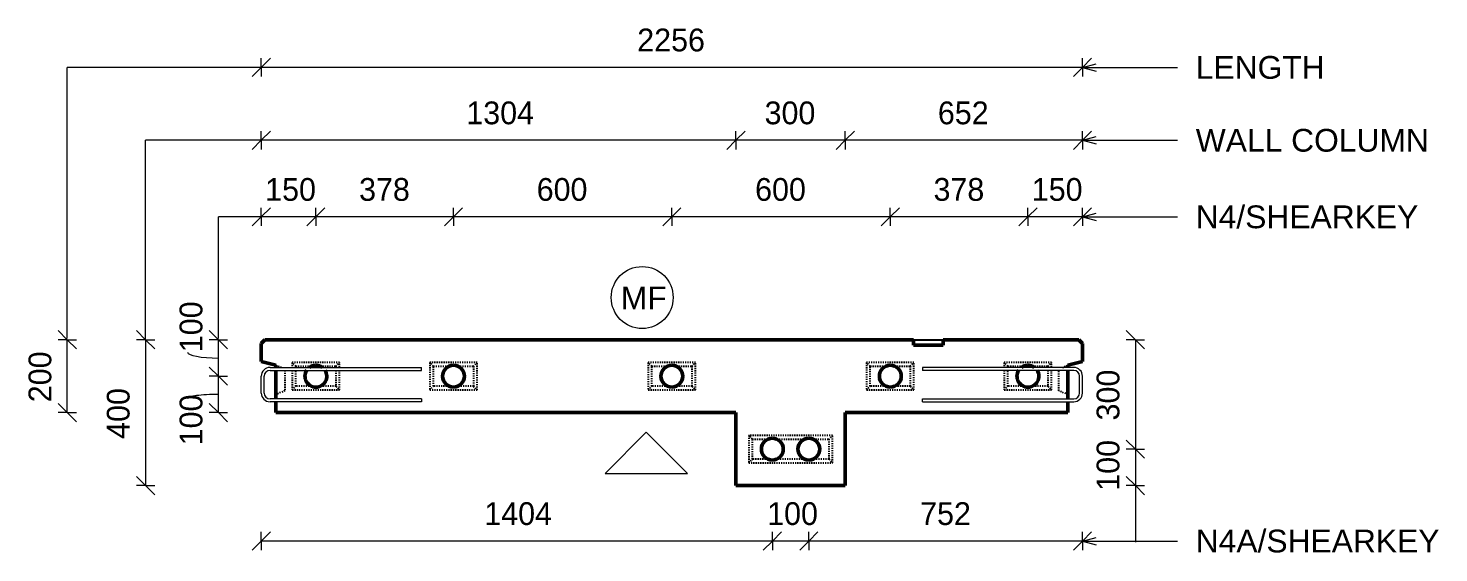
# Model space of a CAD drawing. Header units: millimetres. Extents: x 4870 to 25622, y 804 to 18539.
# Drawn here: x 4870 to 8745, y 12529 to 13968 of the extents above; entities that cross this region are included whole.
import ezdxf

# ---------------------------------------------------------------- set-up
doc = ezdxf.new("R2010")
doc.units = ezdxf.units.MM
doc.linetypes.add('Dash', pattern=[6.36, 3.18, -3.18])
for name, color, linetype, lineweight in [('A-ANNO-DIMS', 211, 'Continuous', 9), ('A-ANNO-DIMS-25', 211, 'Continuous', 9), ('A-DETL-MBND', 5, 'Continuous', 18), ('A-DETL-THIN', 151, 'Continuous', 18), ('A-WALL', 113, 'Continuous', 25), ('A-WALL-HDLN', 110, 'Dash', 25), ('G-ANNO-TEXT', 231, 'Continuous', 9), ('S-RBAR', 171, 'Continuous', 18)]:
    doc.layers.add(name, color=color, linetype=linetype, lineweight=lineweight)
doc.styles.add('Arial', font='arial.ttf', dxfattribs={"height": 62.5})
doc.styles.add('Nirmala UI Semilight', font='NirmalaS.ttf', dxfattribs={"height": 62.5})
doc.dimstyles.new('Arrow_Filled_-_2_5_NI_UI', dxfattribs={"dimscale": 304.8, "dimtxt": 65.460247, "dimasz": 0.164042, "dimexe": 0.082021, "dimexo": 0.0625, "dimgap": 0.082021, "dimtad": 1, "dimdec": 0, "dimzin": 0, "dimdsep": 46, "dimtxsty": 'Nirmala UI Semilight', "dimblk1": 'OBLIQUE', "dimblk2": 'OBLIQUE', "dimsah": 1, "dimcen": 0.09, "dimazin": 0, "dimtfac": 1, "dimtdec": 4, "dimtix": 1, "dimtmove": 0, "dimatfit": 3, "dimfxl": 0.082021, "dimfxlon": 1, "dimtvp": 1, "dimtolj": 1, "dimtzin": 0, "dimarcsym": 2})
doc.dimstyles.new('Arrow_Filled_-_2_5_NI_UI_1', dxfattribs={"dimscale": 304.8, "dimtxt": 65.460247, "dimasz": 0.164042, "dimexe": 0.082021, "dimexo": 0.0625, "dimgap": 0.082021, "dimtad": 1, "dimdec": 0, "dimzin": 0, "dimdsep": 46, "dimtxsty": 'Nirmala UI Semilight', "dimblk1": 'OBLIQUE', "dimblk2": 'OBLIQUE', "dimsah": 1, "dimcen": 0.09, "dimazin": 0, "dimtfac": 1, "dimtdec": 4, "dimtix": 1, "dimtmove": 1, "dimatfit": 3, "dimfxl": 0.082021, "dimfxlon": 1, "dimtvp": 1, "dimtolj": 1, "dimtzin": 0, "dimarcsym": 2})

# ---------------------------------------------------------------- blocks, each defined once
blk = doc.blocks.new('DIMBLOCK1-Elevation Top')
at = {"layer": 'A-ANNO-DIMS-25'}
for p, q in [((7616.6, 13451), (7591.6, 13426)), ((7616.6, 13451), (7641.6, 13476)), ((7616.6, 13451), (7616.6, 13476)), ((7766.6, 13451), (7616.6, 13451)), ((7616.6, 13451), (7616.6, 13426)), ((7766.6, 13451), (7741.6, 13426)), ((7766.6, 13451), (7791.6, 13476)), ((7766.6, 13451), (7766.6, 13476)), ((7766.6, 13451), (7766.6, 13426))]:
    blk.add_line(p, q, dxfattribs=at)
at = {"layer": 'A-ANNO-DIMS-25', "color": 0, "insert": (7627.3, 13557.5), "char_height": 62.5, "width": 154.248, "attachment_point": 1, "line_spacing_factor": 1.142579, "style": 'Nirmala UI Semilight'}
blk.add_mtext('150', dxfattribs=at)
blk = doc.blocks.new('_Oblique')
at = {"color": 0, "linetype": 'ByBlock', "lineweight": -2}
blk.add_line((-0.5, -0.5), (0.5, 0.5), dxfattribs=at)
blk = doc.blocks.new('DIMBLOCK2-Elevation Top')
at = {"layer": 'A-ANNO-DIMS-25'}
for p, q in [((7238.6, 13451), (7213.6, 13426)), ((7238.6, 13451), (7263.6, 13476)), ((7238.6, 13451), (7238.6, 13476)), ((7616.6, 13451), (7238.6, 13451)), ((7238.6, 13451), (7238.6, 13426)), ((7616.6, 13451), (7591.6, 13426)), ((7616.6, 13451), (7641.6, 13476)), ((7616.6, 13451), (7616.6, 13476)), ((7616.6, 13451), (7616.6, 13426))]:
    blk.add_line(p, q, dxfattribs=at)
at = {"layer": 'A-ANNO-DIMS-25', "color": 0, "insert": (7357.3, 13557.5), "char_height": 62.5, "width": 168.53, "attachment_point": 1, "line_spacing_factor": 1.142579, "style": 'Nirmala UI Semilight'}
blk.add_mtext('378', dxfattribs=at)
blk = doc.blocks.new('DIMBLOCK3-Elevation Top')
at = {"layer": 'A-ANNO-DIMS-25'}
for p, q in [((6638.6, 13451), (6613.6, 13426)), ((6638.6, 13451), (6663.6, 13476)), ((6638.6, 13451), (6638.6, 13476)), ((7238.6, 13451), (6638.6, 13451)), ((6638.6, 13451), (6638.6, 13426)), ((7238.6, 13451), (7213.6, 13426)), ((7238.6, 13451), (7263.6, 13476)), ((7238.6, 13451), (7238.6, 13476)), ((7238.6, 13451), (7238.6, 13426))]:
    blk.add_line(p, q, dxfattribs=at)
at = {"layer": 'A-ANNO-DIMS-25', "color": 0, "insert": (6867.2, 13557.5), "char_height": 62.5, "width": 171.387, "attachment_point": 1, "line_spacing_factor": 1.142579, "style": 'Nirmala UI Semilight'}
blk.add_mtext('600', dxfattribs=at)
blk = doc.blocks.new('DIMBLOCK4-Elevation Top')
at = {"layer": 'A-ANNO-DIMS-25'}
for p, q in [((6038.6, 13451), (6013.6, 13426)), ((6038.6, 13451), (6063.6, 13476)), ((6038.6, 13451), (6038.6, 13476)), ((6638.6, 13451), (6038.6, 13451)), ((6038.6, 13451), (6038.6, 13426)), ((6638.6, 13451), (6613.6, 13426)), ((6638.6, 13451), (6663.6, 13476)), ((6638.6, 13451), (6638.6, 13476)), ((6638.6, 13451), (6638.6, 13426))]:
    blk.add_line(p, q, dxfattribs=at)
at = {"layer": 'A-ANNO-DIMS-25', "color": 0, "insert": (6267.2, 13557.5), "char_height": 62.5, "width": 171.387, "attachment_point": 1, "line_spacing_factor": 1.142579, "style": 'Nirmala UI Semilight'}
blk.add_mtext('600', dxfattribs=at)
blk = doc.blocks.new('DIMBLOCK5-Elevation Top')
at = {"layer": 'A-ANNO-DIMS-25'}
for p, q in [((5660.6, 13451), (5635.6, 13426)), ((5660.6, 13451), (5685.6, 13476)), ((5660.6, 13451), (5660.6, 13476)), ((6038.6, 13451), (5660.6, 13451)), ((5660.6, 13451), (5660.6, 13426)), ((6038.6, 13451), (6013.6, 13426)), ((6038.6, 13451), (6063.6, 13476)), ((6038.6, 13451), (6038.6, 13476)), ((6038.6, 13451), (6038.6, 13426))]:
    blk.add_line(p, q, dxfattribs=at)
at = {"layer": 'A-ANNO-DIMS-25', "color": 0, "insert": (5779.3, 13557.5), "char_height": 62.5, "width": 168.53, "attachment_point": 1, "line_spacing_factor": 1.142579, "style": 'Nirmala UI Semilight'}
blk.add_mtext('378', dxfattribs=at)
blk = doc.blocks.new('DIMBLOCK6-Elevation Top')
at = {"layer": 'A-ANNO-DIMS-25'}
for p, q in [((5510.6, 13451), (5485.6, 13426)), ((5510.6, 13451), (5535.6, 13476)), ((5510.6, 13451), (5510.6, 13476)), ((5660.6, 13451), (5510.6, 13451)), ((5510.6, 13451), (5510.6, 13426)), ((5660.6, 13451), (5635.6, 13426)), ((5660.6, 13451), (5685.6, 13476)), ((5660.6, 13451), (5660.6, 13476)), ((5660.6, 13451), (5660.6, 13426))]:
    blk.add_line(p, q, dxfattribs=at)
at = {"layer": 'A-ANNO-DIMS-25', "color": 0, "insert": (5521.3, 13557.5), "char_height": 62.5, "width": 154.248, "attachment_point": 1, "line_spacing_factor": 1.142579, "style": 'Nirmala UI Semilight'}
blk.add_mtext('150', dxfattribs=at)
blk = doc.blocks.new('DIMBLOCK7-Elevation Top')
at = {"layer": 'A-ANNO-DIMS-25'}
for p, q in [((5510.6, 13861), (5535.6, 13886)), ((5510.6, 13861), (5510.6, 13886)), ((7766.6, 13861), (7791.6, 13886)), ((7766.6, 13861), (7766.6, 13886)), ((5510.6, 13861), (5485.6, 13836)), ((7766.6, 13861), (5510.6, 13861)), ((5510.6, 13861), (5510.6, 13836)), ((7766.6, 13861), (7741.6, 13836)), ((7766.6, 13861), (7766.6, 13836))]:
    blk.add_line(p, q, dxfattribs=at)
at = {"layer": 'A-ANNO-DIMS-25', "color": 0, "insert": (6543.4, 13967.5), "char_height": 62.5, "width": 228.516, "attachment_point": 1, "line_spacing_factor": 1.142579, "style": 'Nirmala UI Semilight'}
blk.add_mtext('2256', dxfattribs=at)
blk = doc.blocks.new('DIMBLOCK8-Elevation Top')
at = {"layer": 'A-ANNO-DIMS-25'}
for p, q in [((4977.8, 13113.8), (4952.8, 13138.8)), ((4977.8, 13113.8), (4952.8, 13113.8)), ((4977.8, 12913.8), (4977.8, 13113.8)), ((4977.8, 13113.8), (5002.8, 13088.8)), ((4977.8, 13113.8), (5002.8, 13113.8)), ((4977.8, 12913.8), (4952.8, 12938.8)), ((4977.8, 12913.8), (4952.8, 12913.8)), ((4977.8, 12913.8), (5002.8, 12888.8)), ((4977.8, 12913.8), (5002.8, 12913.8))]:
    blk.add_line(p, q, dxfattribs=at)
at = {"layer": 'A-ANNO-DIMS-25', "color": 0, "insert": (4871.3, 12942.4), "char_height": 62.5, "width": 171.387, "attachment_point": 1, "rotation": 90, "line_spacing_factor": 1.142579, "style": 'Nirmala UI Semilight'}
blk.add_mtext('200', dxfattribs=at)
blk = doc.blocks.new('DIMBLOCK9-Elevation Top')
at = {"layer": 'A-ANNO-DIMS-25'}
for p, q in [((5392.8, 13013.8), (5367.8, 13038.8)), ((5392.8, 13013.8), (5367.8, 13013.8)), ((5392.8, 12913.8), (5392.8, 13013.8)), ((5392.8, 13013.8), (5417.8, 12988.8)), ((5392.8, 13013.8), (5417.8, 13013.8)), ((5392.8, 12913.8), (5367.8, 12938.8)), ((5392.8, 12913.8), (5367.8, 12913.8)), ((5392.8, 12913.8), (5417.8, 12888.8)), ((5392.8, 12913.8), (5417.8, 12913.8))]:
    blk.add_line(p, q, dxfattribs=at)
blk.add_ellipse((5392.8, 12952.6), major_axis=(84.5, 0), ratio=0.132307, start_param=1.570796, end_param=3.141593, dxfattribs=at)
at = {"layer": 'A-ANNO-DIMS-25', "color": 0, "insert": (5286.3, 12824.1), "char_height": 62.5, "width": 154.248, "attachment_point": 1, "rotation": 90, "line_spacing_factor": 1.142579, "style": 'Nirmala UI Semilight'}
blk.add_mtext('100', dxfattribs=at)
blk = doc.blocks.new('DIMBLOCK10-Elevation Top')
at = {"layer": 'A-ANNO-DIMS-25'}
for p, q in [((5392.8, 13113.8), (5367.8, 13138.8)), ((5392.8, 13113.8), (5367.8, 13113.8)), ((5392.8, 13013.8), (5392.8, 13113.8)), ((5392.8, 13113.8), (5417.8, 13088.8)), ((5392.8, 13113.8), (5417.8, 13113.8)), ((5392.8, 13013.8), (5367.8, 13038.8)), ((5392.8, 13013.8), (5367.8, 13013.8)), ((5392.8, 13013.8), (5417.8, 12988.8)), ((5392.8, 13013.8), (5417.8, 13013.8))]:
    blk.add_line(p, q, dxfattribs=at)
blk.add_ellipse((5392.8, 13079.7), major_axis=(84.5, 0), ratio=0.188517, start_param=3.141593, end_param=4.712389, dxfattribs=at)
at = {"layer": 'A-ANNO-DIMS-25', "color": 0, "insert": (5286.3, 13079.7), "char_height": 62.5, "width": 154.248, "attachment_point": 1, "rotation": 90, "line_spacing_factor": 1.142579, "style": 'Nirmala UI Semilight'}
blk.add_mtext('100', dxfattribs=at)
blk = doc.blocks.new('DIMBLOCK11-Elevation Top')
at = {"layer": 'A-ANNO-DIMS-25'}
for p, q in [((7014.8, 12561.5), (6989.8, 12536.5)), ((7014.8, 12561.5), (7039.8, 12586.5)), ((7014.8, 12561.5), (7014.8, 12586.5)), ((7766.6, 12561.5), (7014.8, 12561.5)), ((7014.8, 12561.5), (7014.8, 12536.5)), ((7766.6, 12561.5), (7741.6, 12536.5)), ((7766.6, 12561.5), (7791.6, 12586.5)), ((7766.6, 12561.5), (7766.6, 12586.5)), ((7766.6, 12561.5), (7766.6, 12536.5))]:
    blk.add_line(p, q, dxfattribs=at)
at = {"layer": 'A-ANNO-DIMS-25', "color": 0, "insert": (7320.5, 12668.1), "char_height": 62.5, "width": 168.53, "attachment_point": 1, "line_spacing_factor": 1.142579, "style": 'Nirmala UI Semilight'}
blk.add_mtext('752', dxfattribs=at)
blk = doc.blocks.new('DIMBLOCK12-Elevation Top')
at = {"layer": 'A-ANNO-DIMS-25'}
for p, q in [((6914.6, 12561.5), (6889.6, 12536.5)), ((6914.6, 12561.5), (6939.6, 12586.5)), ((6914.6, 12561.5), (6914.6, 12586.5)), ((7014.8, 12561.5), (6914.6, 12561.5)), ((6914.6, 12561.5), (6914.6, 12536.5)), ((7014.8, 12561.5), (6989.8, 12536.5)), ((7014.8, 12561.5), (7039.8, 12586.5)), ((7014.8, 12561.5), (7014.8, 12586.5)), ((7014.8, 12561.5), (7014.8, 12536.5))]:
    blk.add_line(p, q, dxfattribs=at)
at = {"layer": 'A-ANNO-DIMS-25', "color": 0, "insert": (6900.4, 12668.1), "char_height": 62.5, "width": 154.248, "attachment_point": 1, "line_spacing_factor": 1.142579, "style": 'Nirmala UI Semilight'}
blk.add_mtext('100', dxfattribs=at)
blk = doc.blocks.new('DIMBLOCK13-Elevation Top')
at = {"layer": 'A-ANNO-DIMS-25'}
for p, q in [((5510.6, 12561.5), (5485.6, 12536.5)), ((5510.6, 12561.5), (5535.6, 12586.5)), ((5510.6, 12561.5), (5510.6, 12586.5)), ((6914.6, 12561.5), (5510.6, 12561.5)), ((5510.6, 12561.5), (5510.6, 12536.5)), ((6914.6, 12561.5), (6889.6, 12536.5)), ((6914.6, 12561.5), (6939.6, 12586.5)), ((6914.6, 12561.5), (6914.6, 12586.5)), ((6914.6, 12561.5), (6914.6, 12536.5))]:
    blk.add_line(p, q, dxfattribs=at)
at = {"layer": 'A-ANNO-DIMS-25', "color": 0, "insert": (6123.3, 12668.1), "char_height": 62.5, "width": 214.234, "attachment_point": 1, "line_spacing_factor": 1.142579, "style": 'Nirmala UI Semilight'}
blk.add_mtext('1404', dxfattribs=at)
blk = doc.blocks.new('DIMBLOCK14-Elevation Top')
at = {"layer": 'A-ANNO-DIMS-25'}
for p, q in [((7911.9, 13113.8), (7886.9, 13138.8)), ((7911.9, 13113.8), (7886.9, 13113.8)), ((7911.9, 13113.8), (7911.9, 12813.8)), ((7911.9, 13113.8), (7936.9, 13088.8)), ((7911.9, 13113.8), (7936.9, 13113.8)), ((7911.9, 12813.8), (7886.9, 12838.8)), ((7911.9, 12813.8), (7886.9, 12813.8)), ((7911.9, 12813.8), (7936.9, 12788.8)), ((7911.9, 12813.8), (7936.9, 12813.8))]:
    blk.add_line(p, q, dxfattribs=at)
at = {"layer": 'A-ANNO-DIMS-25', "color": 0, "insert": (7805.4, 12892.4), "char_height": 62.5, "width": 171.387, "attachment_point": 1, "rotation": 90, "line_spacing_factor": 1.142579, "style": 'Nirmala UI Semilight'}
blk.add_mtext('300', dxfattribs=at)
blk = doc.blocks.new('DIMBLOCK15-Elevation Top')
at = {"layer": 'A-ANNO-DIMS-25'}
for p, q in [((7911.9, 12813.8), (7886.9, 12838.8)), ((7911.9, 12813.8), (7886.9, 12813.8)), ((7911.9, 12813.8), (7911.9, 12713.8)), ((7911.9, 12813.8), (7936.9, 12788.8)), ((7911.9, 12813.8), (7936.9, 12813.8)), ((7911.9, 12713.8), (7886.9, 12738.8)), ((7911.9, 12713.8), (7886.9, 12713.8)), ((7911.9, 12713.8), (7936.9, 12688.8)), ((7911.9, 12713.8), (7936.9, 12713.8))]:
    blk.add_line(p, q, dxfattribs=at)
at = {"layer": 'A-ANNO-DIMS-25', "color": 0, "insert": (7805.4, 12699.5), "char_height": 62.5, "width": 154.248, "attachment_point": 1, "rotation": 90, "line_spacing_factor": 1.142579, "style": 'Nirmala UI Semilight'}
blk.add_mtext('100', dxfattribs=at)
blk = doc.blocks.new('DIMBLOCK16-Elevation Top')
at = {"layer": 'A-ANNO-DIMS-25'}
for p, q in [((7114.8, 13661), (7139.8, 13686)), ((7114.8, 13661), (7114.8, 13686)), ((7766.6, 13661), (7791.6, 13686)), ((7766.6, 13661), (7766.6, 13686)), ((7114.8, 13661), (7089.8, 13636)), ((7766.6, 13661), (7114.8, 13661)), ((7114.8, 13661), (7114.8, 13636)), ((7766.6, 13661), (7741.6, 13636)), ((7766.6, 13661), (7766.6, 13636))]:
    blk.add_line(p, q, dxfattribs=at)
at = {"layer": 'A-ANNO-DIMS-25', "color": 0, "insert": (7369.3, 13767.5), "char_height": 62.5, "width": 171.387, "attachment_point": 1, "line_spacing_factor": 1.142579, "style": 'Nirmala UI Semilight'}
blk.add_mtext('652', dxfattribs=at)
blk = doc.blocks.new('DIMBLOCK17-Elevation Top')
at = {"layer": 'A-ANNO-DIMS-25'}
for p, q in [((6814.6, 13661), (6839.6, 13686)), ((6814.6, 13661), (6814.6, 13686)), ((7114.8, 13661), (7139.8, 13686)), ((7114.8, 13661), (7114.8, 13686)), ((6814.6, 13661), (6789.6, 13636)), ((7114.8, 13661), (6814.6, 13661)), ((6814.6, 13661), (6814.6, 13636)), ((7114.8, 13661), (7089.8, 13636)), ((7114.8, 13661), (7114.8, 13636))]:
    blk.add_line(p, q, dxfattribs=at)
at = {"layer": 'A-ANNO-DIMS-25', "color": 0, "insert": (6893.3, 13767.5), "char_height": 62.5, "width": 171.387, "attachment_point": 1, "line_spacing_factor": 1.142579, "style": 'Nirmala UI Semilight'}
blk.add_mtext('300', dxfattribs=at)
blk = doc.blocks.new('DIMBLOCK18-Elevation Top')
at = {"layer": 'A-ANNO-DIMS-25'}
for p, q in [((5510.6, 13661), (5535.6, 13686)), ((5510.6, 13661), (5510.6, 13686)), ((6814.6, 13661), (6839.6, 13686)), ((6814.6, 13661), (6814.6, 13686)), ((5510.6, 13661), (5485.6, 13636)), ((6814.6, 13661), (5510.6, 13661)), ((5510.6, 13661), (5510.6, 13636)), ((6814.6, 13661), (6789.6, 13636)), ((6814.6, 13661), (6814.6, 13636))]:
    blk.add_line(p, q, dxfattribs=at)
at = {"layer": 'A-ANNO-DIMS-25', "color": 0, "insert": (6073.9, 13767.5), "char_height": 62.5, "width": 212.805, "attachment_point": 1, "line_spacing_factor": 1.142579, "style": 'Nirmala UI Semilight'}
blk.add_mtext('1304', dxfattribs=at)
blk = doc.blocks.new('DIMBLOCK19-Elevation Top')
at = {"layer": 'A-ANNO-DIMS-25'}
for p, q in [((5192.8, 13113.8), (5167.8, 13138.8)), ((5192.8, 13113.8), (5167.8, 13113.8)), ((5192.8, 13113.8), (5192.8, 12713.8)), ((5192.8, 13113.8), (5217.8, 13088.8)), ((5192.8, 13113.8), (5217.8, 13113.8)), ((5192.8, 12713.8), (5167.8, 12738.8)), ((5192.8, 12713.8), (5167.8, 12713.8)), ((5192.8, 12713.8), (5217.8, 12688.8)), ((5192.8, 12713.8), (5217.8, 12713.8))]:
    blk.add_line(p, q, dxfattribs=at)
at = {"layer": 'A-ANNO-DIMS-25', "color": 0, "insert": (5086.3, 12841.8), "char_height": 62.5, "width": 172.815, "attachment_point": 1, "rotation": 90, "line_spacing_factor": 1.142579, "style": 'Nirmala UI Semilight'}
blk.add_mtext('400', dxfattribs=at)

msp = doc.modelspace()

# ---------------------------------------------------------------- linework, layer by layer
at = {"layer": 'A-DETL-MBND'}
for p, q in [((5192.8, 13113.8), (5192.8, 13661)), ((5510.6, 13661), (5192.8, 13661)), ((7911.9, 12713.8), (7911.9, 12558.8))]:
    msp.add_line(p, q, dxfattribs=at)
at = {"layer": 'A-DETL-THIN'}
for p, q in [((4977.8, 13117), (4977.8, 13861)), ((5510.6, 13861), (4977.8, 13861)), ((5392.8, 13117), (5392.8, 13451)), ((5510.6, 13451), (5392.8, 13451)), ((6568.2, 12860.4), (6455.1, 12747.3)), ((6681.3, 12747.3), (6568.2, 12860.4)), ((6455.1, 12747.3), (6681.3, 12747.3))]:
    msp.add_line(p, q, dxfattribs=at)
msp.add_circle((6557, 13229.7), 85, dxfattribs=at)
at = {"layer": 'A-WALL', "lineweight": 50}
for p, q in [((5520.6, 13113.8), (5510.6, 13103.8)), ((5510.6, 13103.8), (5510.6, 13053.8)), ((7302.5, 13113.8), (5520.6, 13113.8)), ((7302.5, 13098.8), (7302.5, 13113.8)), ((7383.7, 13098.8), (7302.5, 13098.8)), ((7756.6, 13113.8), (7383.7, 13113.8)), ((7383.7, 13113.8), (7383.7, 13098.8)), ((7766.6, 13103.8), (7756.6, 13113.8)), ((7766.6, 13053.8), (7766.6, 13103.8)), ((5510.6, 13053.8), (5550.6, 13043.8)), ((5550.6, 13043.8), (5550.6, 13037.8)), ((5550.6, 13029.8), (5550.6, 12951.7)), ((7726.6, 13043.8), (7766.6, 13053.8)), ((7726.6, 13037.8), (7726.6, 13043.8)), ((7726.6, 12951.7), (7726.6, 13029.8)), ((5550.6, 12943.7), (5550.6, 12913.8)), ((7726.6, 12913.8), (7726.6, 12943.7)), ((5550.6, 12913.8), (6814.6, 12913.8)), ((6814.6, 12913.8), (6814.6, 12713.8)), ((7114.8, 12913.8), (7726.6, 12913.8)), ((7114.8, 12713.8), (7114.8, 12913.8)), ((6814.6, 12713.8), (7114.8, 12713.8))]:
    msp.add_line(p, q, dxfattribs=at)
at = {"layer": 'A-WALL'}
msp.add_line((7302.5, 13113.8), (7383.7, 13113.8), dxfattribs=at)
at = {"layer": 'A-WALL', "lineweight": 50}
for centre, start, end in [((5660.6, 13013.8), 147.5159, 270), ((5660.6, 13013.8), 90, 126), ((5660.6, 13013.8), 54, 90), ((5660.6, 13013.8), 270, 32.4841), ((6038.6, 13013.8), 90, 270), ((6038.6, 13013.8), 270, 90), ((6638.6, 13013.8), 90, 270), ((6638.6, 13013.8), 270, 90), ((7238.6, 13013.8), 90, 270), ((7238.6, 13013.8), 270, 90), ((7616.6, 13013.8), 147.5159, 270), ((7616.6, 13013.8), 90, 126), ((7616.6, 13013.8), 54, 90), ((7616.6, 13013.8), 270, 32.4841), ((6914.6, 12813.8), 90, 270), ((6914.6, 12813.8), 270, 90), ((7014.8, 12813.8), 90, 270), ((7014.8, 12813.8), 270, 90)]:
    msp.add_arc(centre, 30, start, end, dxfattribs=at)
at = {"layer": 'A-WALL-HDLN'}
for p, q in [((5550.6, 13043.8), (5565.4, 13037.9)), ((5575.6, 13029.8), (5575.6, 12973.8)), ((5725.6, 13051.3), (5595.6, 13051.3)), ((5595.6, 13051.3), (5595.6, 13037.8)), ((5605.6, 13041.3), (5595.6, 13051.3)), ((5595.6, 13029.8), (5595.6, 12976.3)), ((5605.6, 13041.3), (5648.6, 13041.3)), ((5605.6, 13037.8), (5605.6, 13041.3)), ((5605.6, 12986.3), (5605.6, 13029.8)), ((5672.6, 13041.3), (5715.6, 13041.3)), ((5715.6, 13041.3), (5725.6, 13051.3)), ((5715.6, 13041.3), (5715.6, 13037.8)), ((5715.6, 13029.8), (5715.6, 12986.3)), ((5725.6, 13037.8), (5725.6, 13051.3)), ((5725.6, 12976.3), (5725.6, 13029.8)), ((6103.6, 13051.3), (5973.6, 13051.3)), ((5973.6, 13051.3), (5973.6, 12976.3)), ((5983.6, 13041.3), (5973.6, 13051.3)), ((5983.6, 13041.3), (6026.6, 13041.3)), ((5983.6, 12986.3), (5983.6, 13041.3)), ((6050.6, 13041.3), (6093.6, 13041.3)), ((6093.6, 13041.3), (6103.6, 13051.3)), ((6093.6, 13041.3), (6093.6, 12986.3)), ((6103.6, 12976.3), (6103.6, 13051.3)), ((6703.6, 13051.3), (6573.6, 13051.3)), ((6573.6, 13051.3), (6573.6, 12976.3)), ((6583.6, 13041.3), (6573.6, 13051.3)), ((6583.6, 13041.3), (6626.6, 13041.3)), ((6583.6, 12986.3), (6583.6, 13041.3)), ((6650.6, 13041.3), (6693.6, 13041.3)), ((6693.6, 13041.3), (6703.6, 13051.3)), ((6693.6, 13041.3), (6693.6, 12986.3)), ((6703.6, 12976.3), (6703.6, 13051.3)), ((7303.6, 13051.3), (7173.6, 13051.3)), ((7173.6, 13051.3), (7173.6, 12976.3)), ((7183.6, 13041.3), (7173.6, 13051.3)), ((7183.6, 13041.3), (7226.6, 13041.3)), ((7183.6, 12986.3), (7183.6, 13041.3)), ((7250.6, 13041.3), (7293.6, 13041.3)), ((7293.6, 13041.3), (7303.6, 13051.3)), ((7293.6, 13041.3), (7293.6, 12986.3)), ((7303.6, 12976.3), (7303.6, 13051.3)), ((7681.6, 13051.3), (7551.6, 13051.3)), ((7551.6, 13051.3), (7551.6, 13037.8)), ((7561.6, 13041.3), (7551.6, 13051.3)), ((7551.6, 13029.8), (7551.6, 12976.3)), ((7561.6, 13041.3), (7604.6, 13041.3)), ((7561.6, 13037.8), (7561.6, 13041.3)), ((7561.6, 12986.3), (7561.6, 13029.8)), ((7628.6, 13041.3), (7671.6, 13041.3)), ((7671.6, 13041.3), (7681.6, 13051.3)), ((7671.6, 13041.3), (7671.6, 13037.8)), ((7671.6, 13029.8), (7671.6, 12986.3)), ((7681.6, 13037.8), (7681.6, 13051.3)), ((7681.6, 12976.3), (7681.6, 13029.8)), ((7701.6, 12973.8), (7701.6, 13029.8)), ((7711.6, 13037.8), (7726.6, 13043.8)), ((5595.6, 12976.3), (5605.6, 12986.3)), ((5648.6, 12986.3), (5605.6, 12986.3)), ((5715.6, 12986.3), (5672.6, 12986.3)), ((5715.6, 12986.3), (5725.6, 12976.3)), ((5973.6, 12976.3), (5983.6, 12986.3)), ((6026.6, 12986.3), (5983.6, 12986.3)), ((6093.6, 12986.3), (6050.6, 12986.3)), ((6093.6, 12986.3), (6103.6, 12976.3)), ((6573.6, 12976.3), (6583.6, 12986.3)), ((6626.6, 12986.3), (6583.6, 12986.3)), ((6693.6, 12986.3), (6650.6, 12986.3)), ((6693.6, 12986.3), (6703.6, 12976.3)), ((7173.6, 12976.3), (7183.6, 12986.3)), ((7226.6, 12986.3), (7183.6, 12986.3)), ((7293.6, 12986.3), (7250.6, 12986.3)), ((7293.6, 12986.3), (7303.6, 12976.3)), ((7551.6, 12976.3), (7561.6, 12986.3)), ((7604.6, 12986.3), (7561.6, 12986.3)), ((7671.6, 12986.3), (7628.6, 12986.3)), ((7671.6, 12986.3), (7681.6, 12976.3)), ((5575.6, 12973.8), (5550.6, 12963.8)), ((5595.6, 12976.3), (5725.6, 12976.3)), ((5973.6, 12976.3), (6103.6, 12976.3)), ((6573.6, 12976.3), (6703.6, 12976.3)), ((7173.6, 12976.3), (7303.6, 12976.3)), ((7551.6, 12976.3), (7681.6, 12976.3)), ((7726.6, 12963.8), (7701.6, 12973.8)), ((7079.8, 12851.3), (6849.6, 12851.3)), ((6849.6, 12851.3), (6849.6, 12776.3)), ((6859.6, 12841.3), (6849.6, 12851.3)), ((6859.6, 12841.3), (6902.6, 12841.3)), ((6859.6, 12786.3), (6859.6, 12841.3)), ((6926.6, 12841.3), (7002.8, 12841.3)), ((7026.8, 12841.3), (7069.8, 12841.3)), ((7079.8, 12851.3), (7069.8, 12841.3)), ((7069.8, 12841.3), (7069.8, 12786.3)), ((7079.8, 12776.3), (7079.8, 12851.3)), ((6849.6, 12776.3), (6859.6, 12786.3)), ((6849.6, 12776.3), (7079.8, 12776.3)), ((6902.6, 12786.3), (6859.6, 12786.3)), ((7002.8, 12786.3), (6926.6, 12786.3)), ((7069.8, 12786.3), (7026.8, 12786.3)), ((7069.8, 12786.3), (7079.8, 12776.3))]:
    msp.add_line(p, q, dxfattribs=at)
at = {"layer": 'G-ANNO-TEXT', "color": 10}
for p, q in [((7766.5, 13861), (7804, 13871.1)), ((7766.5, 13861), (7804, 13851)), ((7766.5, 13861), (8027.7, 13861)), ((7766.5, 13661), (7804, 13671.1)), ((7766.5, 13661), (7804, 13651)), ((7766.5, 13661), (8027.7, 13661)), ((7766.5, 13451), (7804, 13461.1)), ((7766.5, 13451), (7804, 13441)), ((7766.5, 13451), (8027.7, 13451)), ((7766.5, 12561.6), (7804, 12571.7)), ((7766.5, 12561.6), (7804, 12551.6)), ((7766.5, 12561.6), (8027.7, 12561.6))]:
    msp.add_line(p, q, dxfattribs=at)
at = {"layer": 'S-RBAR'}
for p, q in [((5534.6, 13037.8), (5950.6, 13037.8)), ((5534.6, 13029.8), (5950.6, 13029.8)), ((5950.6, 13029.8), (5950.6, 13037.8)), ((7742.6, 13037.8), (7326.6, 13037.8)), ((7326.6, 13037.8), (7326.6, 13029.8)), ((7742.6, 13029.8), (7326.6, 13029.8)), ((5510.6, 12967.7), (5510.6, 13013.8)), ((5518.6, 12967.7), (5518.6, 13013.8)), ((7758.6, 12967.7), (7758.6, 13013.8)), ((7766.6, 12967.7), (7766.6, 13013.8)), ((5950.6, 12951.7), (5534.6, 12951.7)), ((5950.6, 12943.7), (5534.6, 12943.7)), ((5950.6, 12951.7), (5950.6, 12943.7)), ((7326.6, 12951.7), (7742.6, 12951.7)), ((7326.6, 12943.7), (7326.6, 12951.7)), ((7326.6, 12943.7), (7742.6, 12943.7))]:
    msp.add_line(p, q, dxfattribs=at)
for centre, radius, start, end in [((5534.6, 13013.8), 24, 90, 180), ((5534.6, 13013.8), 16, 90, 180), ((7742.6, 13013.8), 24, 0, 90), ((7742.6, 13013.8), 16, 0, 90), ((5534.6, 12967.7), 24, 180, 270), ((5534.6, 12967.7), 16, 180, 270), ((7742.6, 12967.7), 16, 270, 0), ((7742.6, 12967.7), 24, 270, 360)]:
    msp.add_arc(centre, radius, start, end, dxfattribs=at)

# ---------------------------------------------------------------- texts
at = {"layer": 'G-ANNO-TEXT', "color": 7, "char_height": 62.5, "attachment_point": 1, "style": 'Arial'}
for s, insert, width in [('LENGTH', (8077.7, 13892.3), 428.903), ('WALL COLUMN', (8077.7, 13692.3), 775.633), ('N4/SHEARKEY', (8077.7, 13482.3), 737.552), ('MF', (6498.3, 13259.9), 150.316), ('N4A/SHEARKEY', (8077.7, 12592.9), 807.7)]:
    msp.add_mtext(s, dxfattribs=dict(at, insert=insert, width=width))

# ---------------------------------------------------------------- dimensions: what is measured, and where the dimension line sits
at = {"layer": 'A-ANNO-DIMS'}
for base, p1, p2, override, picture, middle in [((5510.6, 13861), (7766.6, 13836), (5510.6, 13836), {"dimpost": '<>', "dimfxl": 2256}, 'DIMBLOCK7-Elevation Top', (6638.6, 13918.3)), ((5510.6, 13661), (6814.6, 13636), (5510.6, 13636), {"dimpost": '<>', "dimfxl": 1304.002043}, 'DIMBLOCK18-Elevation Top', (6162.6, 13718.4)), ((6814.6, 13661), (7114.8, 13636), (6814.6, 13636), {"dimpost": '<>', "dimfxl": 300.215714}, 'DIMBLOCK17-Elevation Top', (6964.7, 13718.3)), ((7114.8, 13661), (7766.6, 13636), (7114.8, 13636), {"dimpost": '<>', "dimfxl": 651.782243}, 'DIMBLOCK16-Elevation Top', (7440.7, 13718.3)), ((5510.6, 13451), (5660.6, 13426), (5510.6, 13426), {"dimpost": '<>', "dimfxl": 150}, 'DIMBLOCK6-Elevation Top', (5585.6, 13508.4)), ((5660.6, 13451), (6038.6, 13426), (5660.6, 13426), {"dimpost": '<>', "dimfxl": 378}, 'DIMBLOCK5-Elevation Top', (5849.6, 13508.3)), ((6038.6, 13451), (6638.6, 13426), (6038.6, 13426), {"dimpost": '<>', "dimfxl": 600}, 'DIMBLOCK4-Elevation Top', (6338.6, 13508.3)), ((6638.6, 13451), (7238.6, 13426), (6638.6, 13426), {"dimpost": '<>', "dimfxl": 600}, 'DIMBLOCK3-Elevation Top', (6938.6, 13508.3)), ((7238.6, 13451), (7616.6, 13426), (7238.6, 13426), {"dimpost": '<>', "dimfxl": 378}, 'DIMBLOCK2-Elevation Top', (7427.6, 13508.3)), ((7616.6, 13451), (7766.6, 13426), (7616.6, 13426), {"dimpost": '<>', "dimfxl": 150}, 'DIMBLOCK1-Elevation Top', (7691.6, 13508.4)), ((5510.6, 12561.5), (6914.6, 12586.5), (5510.6, 12586.5), {"dimpost": '<>', "dimfxl": 1404.002043}, 'DIMBLOCK13-Elevation Top', (6212.6, 12619)), ((6914.6, 12561.5), (7014.8, 12586.5), (6914.6, 12586.5), {"dimpost": '<>', "dimfxl": 100.215714}, 'DIMBLOCK12-Elevation Top', (6964.7, 12619)), ((7014.8, 12561.5), (7766.6, 12586.5), (7014.8, 12586.5), {"dimpost": '<>', "dimfxl": 751.782243}, 'DIMBLOCK11-Elevation Top', (7390.7, 12618.8))]:
    dim = msp.add_linear_dim(base=base, p1=p1, p2=p2, dimstyle='Arrow_Filled_-_2_5_NI_UI', override=override, dxfattribs=at)
    dim.commit()
    dim.dimension.update_dxf_attribs({"geometry": picture, "text_midpoint": middle})
for base, p1, p2, picture, middle in [((5392.8, 13113.8), (5417.8, 13013.8), (5417.8, 13113.8), 'DIMBLOCK10-Elevation Top', (5327.9, 13156.9)), ((5392.8, 13013.8), (5417.8, 12913.8), (5417.8, 13013.8), 'DIMBLOCK9-Elevation Top', (5327.9, 12901.2))]:
    dim = msp.add_linear_dim(base=base, p1=p1, p2=p2, angle=90, dimstyle='Arrow_Filled_-_2_5_NI_UI_1', override={"dimpost": '<>', "dimfxl": 100}, dxfattribs=at)
    dim.commit()
    dim.dimension.update_dxf_attribs({"geometry": picture, "text_midpoint": middle, "dimtype": 160, "text_rotation": 90})
for base, p1, p2, override, picture, middle in [((4977.8, 13113.8), (5002.8, 12913.8), (5002.8, 13113.8), {"dimpost": '<>', "dimfxl": 200}, 'DIMBLOCK8-Elevation Top', (4920.5, 13013.8)), ((5192.8, 12713.8), (5217.8, 13113.8), (5217.8, 12713.8), {"dimpost": '<>', "dimfxl": 400}, 'DIMBLOCK19-Elevation Top', (5135.5, 12913.8)), ((7911.9, 12813.8), (7886.9, 13113.8), (7886.9, 12813.8), {"dimpost": '<>', "dimfxl": 300}, 'DIMBLOCK14-Elevation Top', (7854.6, 12963.8)), ((7911.9, 12713.8), (7886.9, 12813.8), (7886.9, 12713.8), {"dimpost": '<>', "dimfxl": 100}, 'DIMBLOCK15-Elevation Top', (7854.4, 12763.8))]:
    dim = msp.add_linear_dim(base=base, p1=p1, p2=p2, angle=90, dimstyle='Arrow_Filled_-_2_5_NI_UI', override=override, dxfattribs=at)
    dim.commit()
    dim.dimension.update_dxf_attribs({"geometry": picture, "text_midpoint": middle})

doc.saveas('drawing.dxf')
